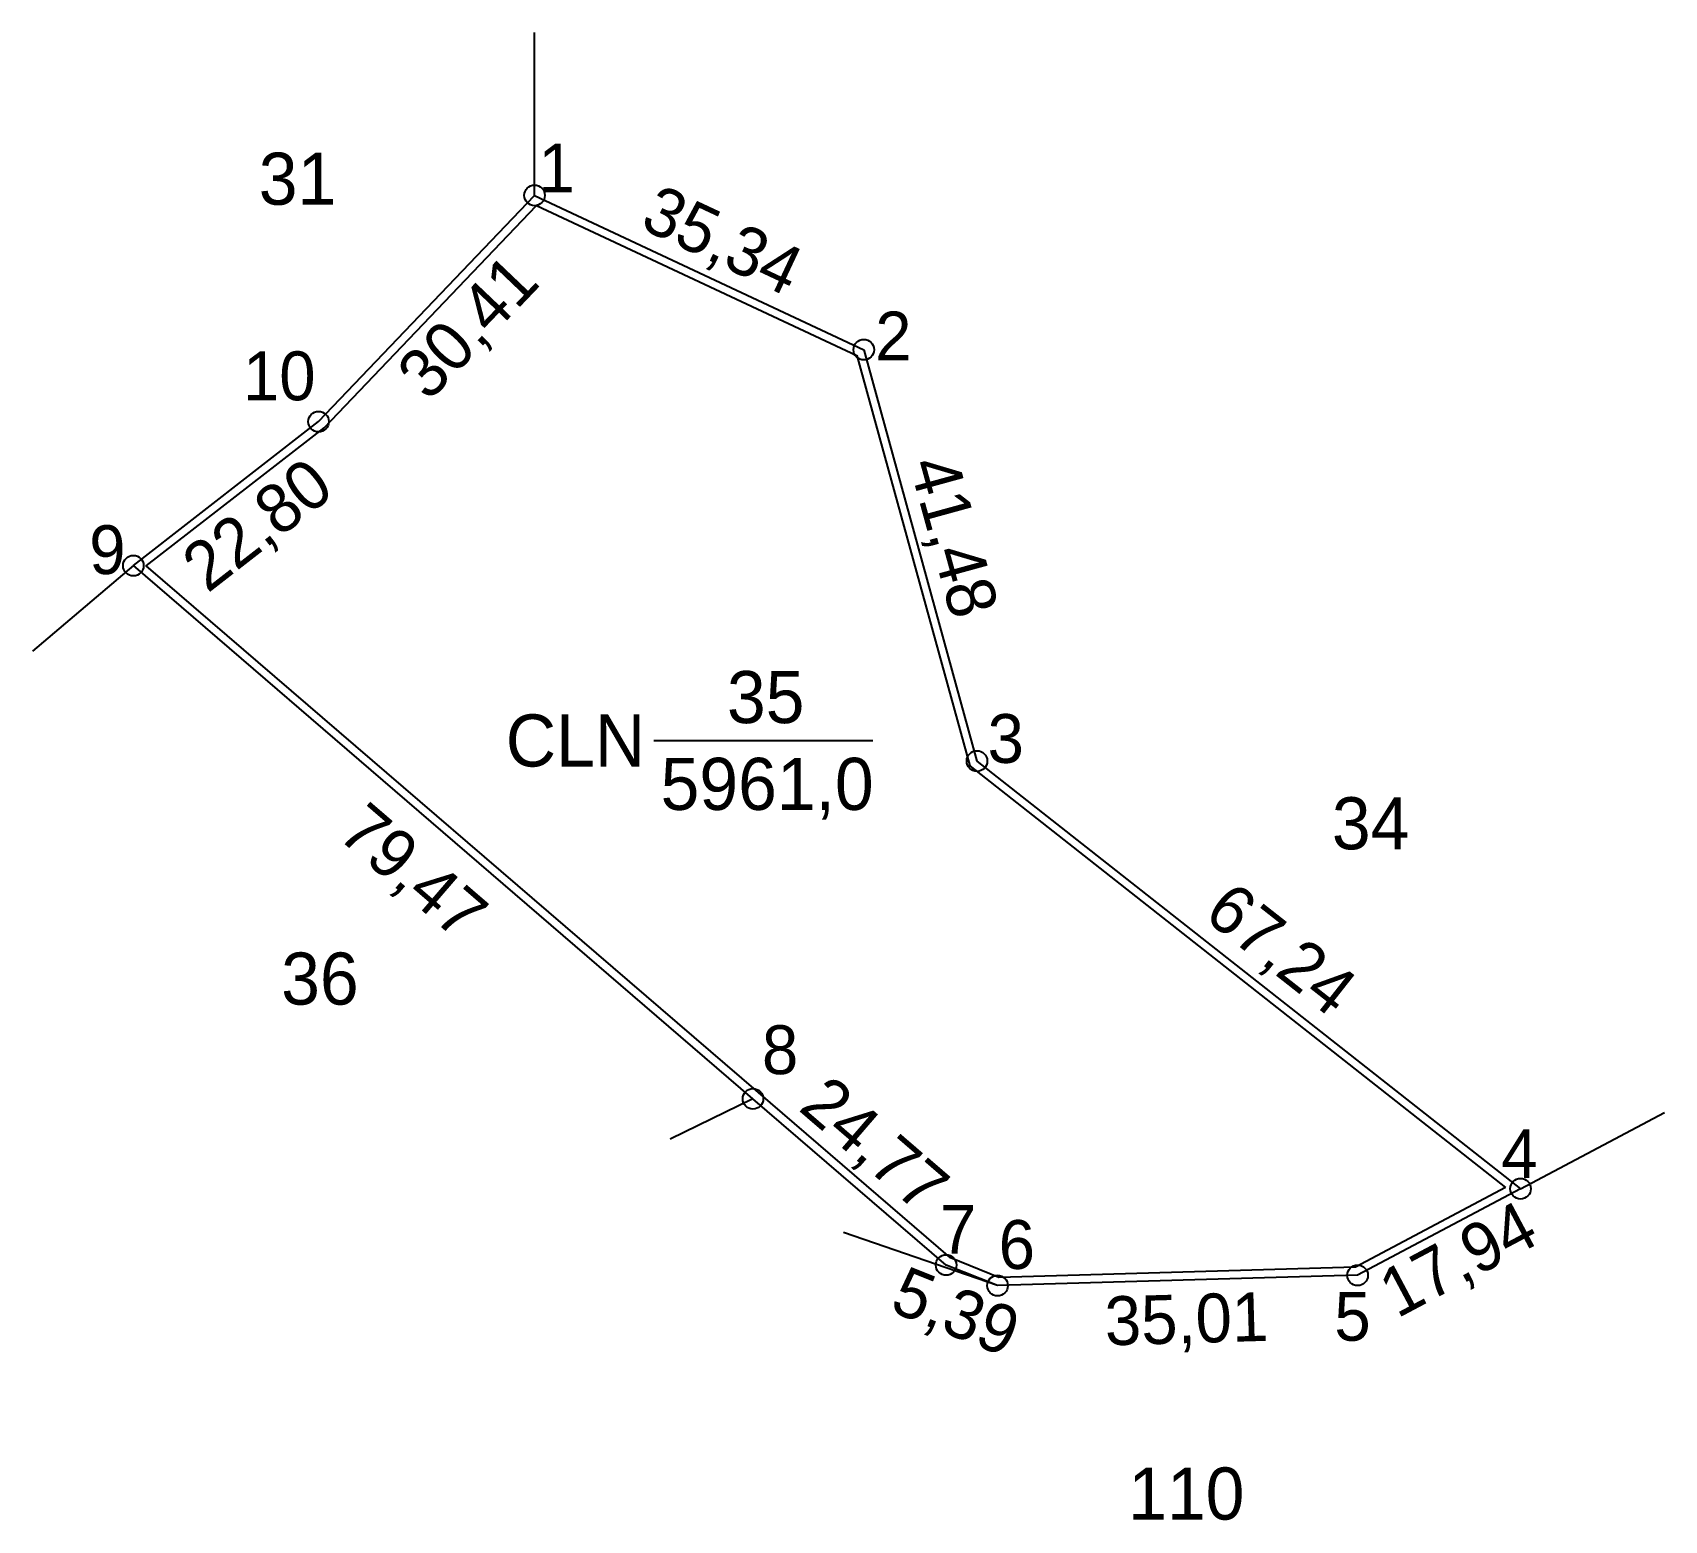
# Model space of a CAD drawing. Extents: x 553114 to 553273, y 1840574 to 1840719.
import ezdxf

# ---------------------------------------------------------------- set-up
doc = ezdxf.new("R2010")
doc.units = 0
for name, color, linetype in [('CanhThua', 7, 'Continuous'), ('ChieuDaiCanhThua', 7, 'Continuous'), ('Level 2', 7, 'Continuous'), ('MocDinhThua', 7, 'Continuous'), ('NhanDiaChinhThua', 7, 'Continuous'), ('NhanTuCan', 7, 'Continuous'), ('RauThua', 7, 'Continuous'), ('SoHieuDinhThua', 7, 'Continuous')]:
    doc.layers.add(name, color=color, linetype=linetype)

msp = doc.modelspace()

# ---------------------------------------------------------------- linework, layer by layer
at = {"layer": 'CanhThua'}
for p, q in [((553142, 1840681), (553163, 1840703)), ((553163, 1840703), (553195, 1840688)), ((553195, 1840688), (553206, 1840648)), ((553124, 1840667), (553142, 1840681)), ((553184.23, 1840615.16), (553124, 1840667)), ((553206, 1840648), (553258.84, 1840606.42)), ((553203, 1840599), (553184.23, 1840615.16)), ((553258.84, 1840606.42), (553243, 1840598)), ((553208, 1840597), (553203, 1840599)), ((553243, 1840598), (553208, 1840597))]:
    msp.add_line(p, q, dxfattribs=at)
at = {"layer": 'Level 2'}
msp.add_lwpolyline([(553257.38, 1840606.55), (553242.79, 1840598.79), (553208.14, 1840597.8), (553203.42, 1840599.69), (553184.75, 1840615.77), (553125.26, 1840666.97), (553142.54, 1840680.4), (553163.18, 1840702.03), (553194.33, 1840687.43), (553205.3, 1840647.53)], close=True, dxfattribs=at)
at = {"layer": 'MocDinhThua'}
for centre in [(553163, 1840703), (553195, 1840688), (553142, 1840681), (553124, 1840667), (553206, 1840648), (553184.23, 1840615.16), (553258.84, 1840606.42), (553203, 1840599), (553243, 1840598), (553208, 1840597)]:
    msp.add_circle(centre, 1, dxfattribs=at)
at = {"layer": 'NhanDiaChinhThua'}
msp.add_line((553174.6, 1840650), (553195.89, 1840650), dxfattribs=at)
at = {"layer": 'RauThua'}
for p, q in [((553163, 1840703), (553163, 1840718.83)), ((553124, 1840667), (553114.21, 1840658.68)), ((553124, 1840667), (553114.21, 1840658.68)), ((553184.23, 1840615.16), (553176.18, 1840611.24)), ((553258.84, 1840606.42), (553272.82, 1840613.84)), ((553208, 1840597), (553193.04, 1840602.16))]:
    msp.add_line(p, q, dxfattribs=at)

# ---------------------------------------------------------------- texts
at = {"layer": 'ChieuDaiCanhThua'}
for s, rotation, p in [('35,34', 334.8852, (553173.1, 1840699.89)), ('30,41', 46.3322, (553152.71, 1840682.87)), ('22,80', 37.875, (553131.21, 1840664.26)), ('41,48', 285.3763, (553199.39, 1840676.89)), ('79,47', 319.2814, (553143.68, 1840640.66)), ('67,24', 321.8007, (553227.89, 1840632.79)), ('24,77', 319.2732, (553188.53, 1840614.13)), ('17,94', 27.9936, (553246.84, 1840593.77)), ('5,39', 338.1986, (553197.36, 1840594.59)), ('35,01', 1.6366, (553218.49, 1840591.18))]:
    msp.add_text(s, height=4.748, rotation=rotation, dxfattribs=at).set_placement(p)
at = {"layer": 'NhanDiaChinhThua'}
for s, p in [('35', (553181.7, 1840651.69)), ('CLN', (553160.2, 1840647.47)), ('5961,0', (553175.25, 1840643.25))]:
    msp.add_text(s, height=5.064, dxfattribs=at).set_placement(p)
at = {"layer": 'NhanTuCan'}
for s, p in [('31', (553136.19, 1840702.09)), ('34', (553240.5, 1840639.42)), ('36', (553138.37, 1840624.32)), ('110', (553220.7, 1840574.25))]:
    msp.add_text(s, height=5.064, dxfattribs=at).set_placement(p)
at = {"layer": 'SoHieuDinhThua'}
for s, height, p in [('1', 4.75, (553163.38, 1840703.29)), ('2', 4.75, (553196.11, 1840686.95)), ('10', 4.748, (553134.65, 1840683.08)), ('9', 4.75, (553119.71, 1840666.18)), ('3', 4.75, (553207.03, 1840647.82)), ('8', 4.75, (553185.1, 1840617.56)), ('4', 4.75, (553256.97, 1840607.45)), ('7', 4.75, (553202.41, 1840600.1)), ('6', 4.75, (553208.11, 1840598.62)), ('5', 4.75, (553240.74, 1840591.64))]:
    msp.add_text(s, height=height, dxfattribs=at).set_placement(p)

doc.saveas('drawing.dxf')
